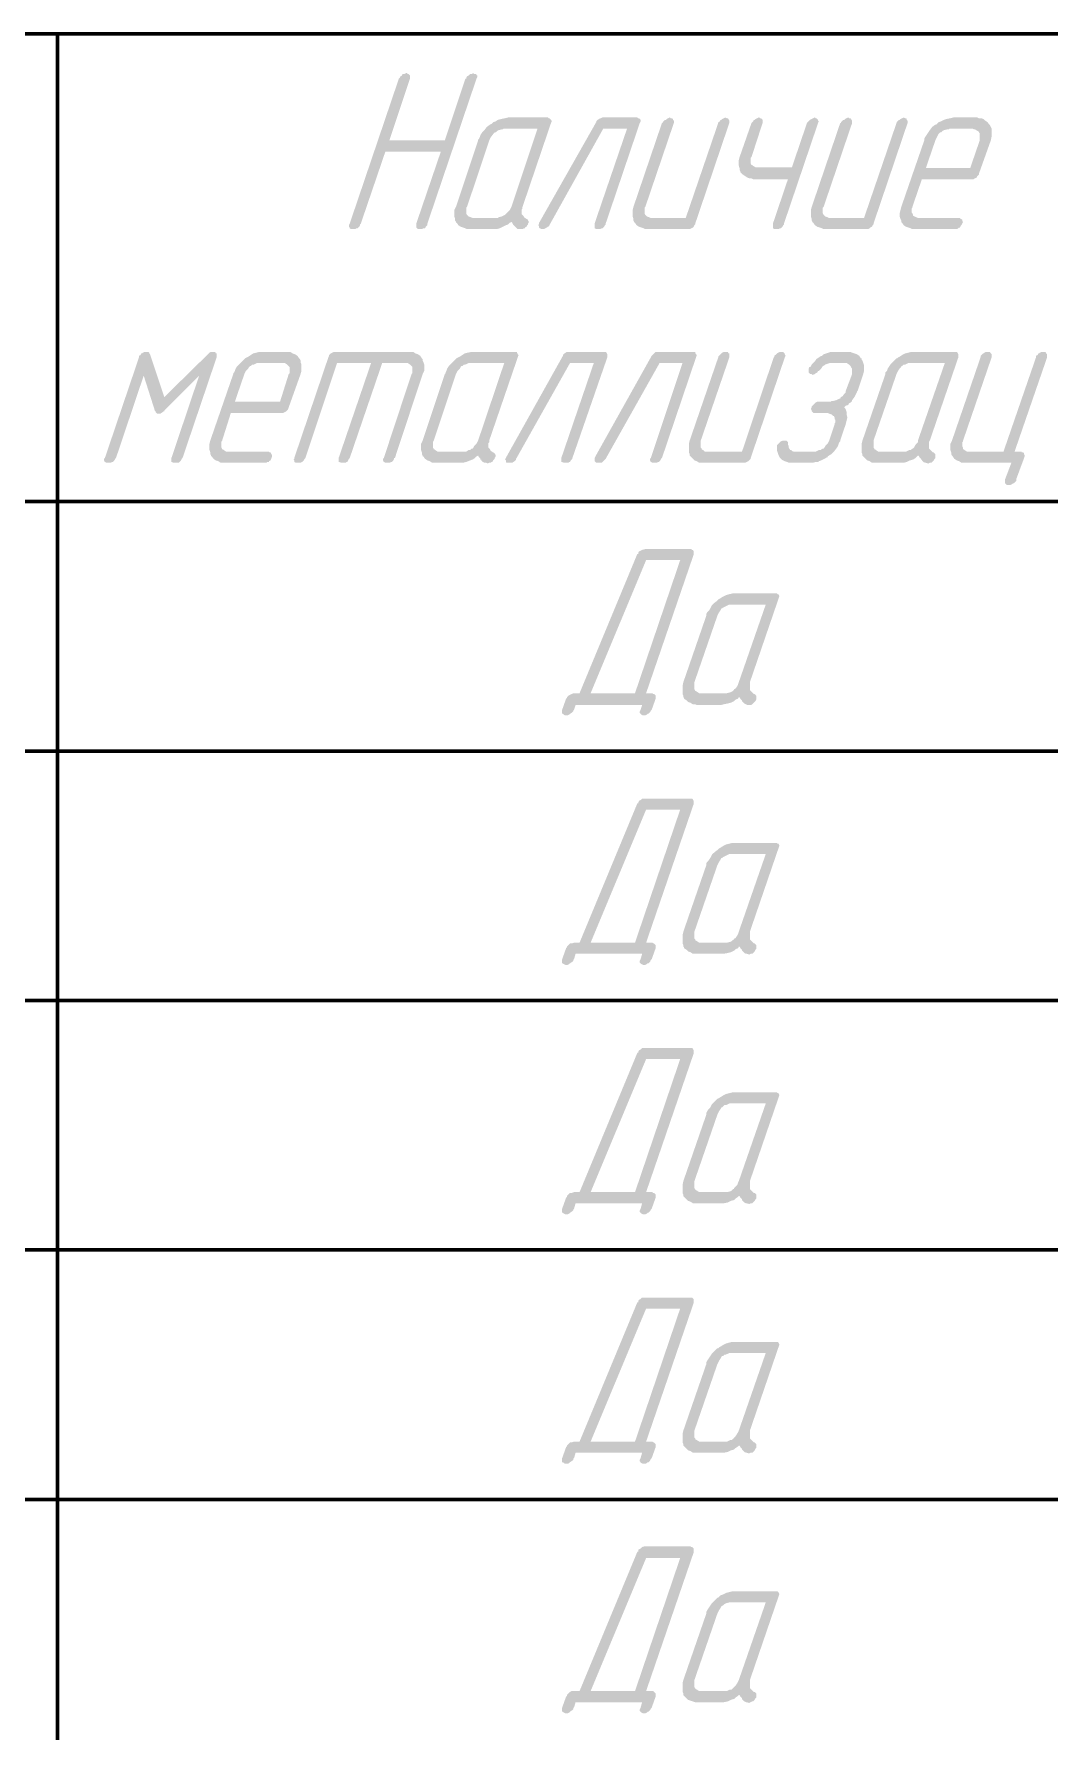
# Paper-space layout 'Layout1' of a CAD drawing. Extents: x -1 to 840, y -1 to 593.
# Drawn here: x 224.9 to 257.4, y 177.6 to 232 of the extents above; entities that cross this region are included whole.
import ezdxf

# ---------------------------------------------------------------- set-up
doc = ezdxf.new("R2010")
doc.units = 0
doc.header["$MEASUREMENT"] = 0
doc.layers.add('PDF _Геометрия', color=7, linetype='CONTINUOUS')
doc.layers.add('PDF _Сплошная заливка', color=7, linetype='CONTINUOUS')

psp = doc.layouts.get("Layout1")

# ---------------------------------------------------------------- hatches: boundary and pattern name
at = {"layer": 'PDF _Сплошная заливка', "transparency": 33554559}
for points in [[(238.963, 230.715), (239.014, 230.715), (239.039, 230.69), (239.039, 230.665), (239.065, 230.665), (239.065, 230.614), (239.039, 230.563), (237.464, 225.915), (237.464, 225.889), (237.464, 225.864), (237.413, 225.813), (237.388, 225.762), (237.362, 225.762), (237.337, 225.762), (237.286, 225.737), (237.235, 225.737), (237.21, 225.737), (237.21, 225.737), (237.159, 225.737), (237.134, 225.762), (237.108, 225.788), (237.108, 225.813), (237.108, 225.839), (237.108, 225.915), (237.896, 228.226), (236.118, 228.226), (235.33, 225.915), (235.305, 225.889), (235.305, 225.864), (235.279, 225.813), (235.228, 225.762), (235.228, 225.762), (235.178, 225.762), (235.152, 225.737), (235.076, 225.737), (235.076, 225.737), (235.051, 225.737), (235.025, 225.737), (234.974, 225.762), (234.974, 225.788), (234.949, 225.813), (234.949, 225.839), (234.949, 225.864), (234.974, 225.915), (236.549, 230.563), (236.549, 230.563), (236.575, 230.588), (236.6, 230.639), (236.651, 230.665), (236.651, 230.69), (236.676, 230.715), (236.727, 230.715), (236.778, 230.741), (236.804, 230.741), (236.829, 230.715), (236.854, 230.715), (236.88, 230.69), (236.905, 230.665), (236.905, 230.665), (236.905, 230.614), (236.905, 230.563), (236.245, 228.582), (238.023, 228.582), (238.683, 230.563), (238.709, 230.563), (238.709, 230.588), (238.734, 230.639), (238.785, 230.665), (238.81, 230.69), (238.836, 230.715), (238.887, 230.715), (238.938, 230.741), (238.938, 230.741)], [(244.222, 229.293), (244.247, 229.293), (244.273, 229.268), (244.298, 229.242), (244.298, 229.191), (244.273, 229.141), (243.18, 225.915), (243.18, 225.889), (243.155, 225.864), (243.129, 225.813), (243.078, 225.762), (243.078, 225.762), (243.053, 225.762), (243.002, 225.737), (242.951, 225.737), (242.951, 225.737), (242.926, 225.737), (242.901, 225.737), (242.824, 225.762), (242.824, 225.788), (242.824, 225.813), (242.824, 225.839), (242.824, 225.864), (242.824, 225.915), (243.866, 228.963), (243.104, 228.963), (241.376, 225.864), (241.376, 225.864), (241.376, 225.839), (241.326, 225.813), (241.249, 225.762), (241.199, 225.737), (241.173, 225.737), (241.148, 225.737), (241.122, 225.737), (241.072, 225.762), (241.046, 225.788), (241.046, 225.788), (241.046, 225.813), (241.021, 225.864), (241.046, 225.915), (241.046, 225.94), (242.875, 229.166), (242.875, 229.166), (242.875, 229.191), (242.926, 229.242), (243.002, 229.293), (243.028, 229.293), (243.078, 229.318), (244.196, 229.318)], [(247.067, 229.293), (247.092, 229.293), (247.118, 229.268), (247.118, 229.242), (247.143, 229.217), (247.143, 229.191), (247.143, 229.141), (246.051, 225.915), (246.051, 225.889), (246.025, 225.864), (246.025, 225.864), (246, 225.813), (245.975, 225.788), (245.924, 225.762), (245.873, 225.737), (245.797, 225.737), (244.501, 225.737), (244.45, 225.737), (244.399, 225.762), (244.323, 225.788), (244.247, 225.813), (244.171, 225.864), (244.12, 225.94), (244.095, 225.94), (244.095, 225.966), (244.069, 226.016), (244.069, 226.067), (244.044, 226.143), (244.044, 226.245), (244.044, 226.347), (244.069, 226.448), (244.984, 229.141), (245.009, 229.141), (245.009, 229.166), (245.035, 229.191), (245.085, 229.242), (245.111, 229.242), (245.136, 229.268), (245.187, 229.293), (245.238, 229.318), (245.238, 229.318), (245.263, 229.293), (245.314, 229.293), (245.339, 229.268), (245.339, 229.242), (245.365, 229.217), (245.365, 229.191), (245.365, 229.141), (244.45, 226.448), (244.45, 226.448), (244.425, 226.423), (244.425, 226.397), (244.425, 226.347), (244.425, 226.27), (244.425, 226.245), (244.45, 226.194), (244.45, 226.194), (244.476, 226.169), (244.501, 226.143), (244.577, 226.118), (244.628, 226.093), (244.679, 226.093), (245.746, 226.093), (246.788, 229.141), (246.788, 229.141), (246.788, 229.166), (246.838, 229.191), (246.864, 229.242), (246.889, 229.242), (246.915, 229.268), (246.965, 229.293), (247.016, 229.318), (247.016, 229.318)], [(249.912, 229.293), (249.938, 229.293), (249.963, 229.268), (249.989, 229.242), (249.989, 229.217), (250.014, 229.191), (249.989, 229.141), (248.896, 225.915), (248.896, 225.889), (248.871, 225.864), (248.845, 225.813), (248.795, 225.762), (248.795, 225.762), (248.769, 225.762), (248.718, 225.737), (248.668, 225.737), (248.668, 225.737), (248.642, 225.737), (248.591, 225.737), (248.541, 225.762), (248.541, 225.788), (248.541, 225.813), (248.541, 225.839), (248.541, 225.864), (248.541, 225.915), (249.023, 227.337), (247.905, 227.337), (247.855, 227.363), (247.804, 227.363), (247.728, 227.388), (247.651, 227.439), (247.575, 227.49), (247.524, 227.54), (247.499, 227.566), (247.499, 227.591), (247.473, 227.642), (247.473, 227.693), (247.448, 227.769), (247.448, 227.845), (247.448, 227.947), (247.473, 228.048), (247.855, 229.141), (247.855, 229.141), (247.88, 229.166), (247.905, 229.191), (247.931, 229.242), (247.956, 229.242), (247.982, 229.268), (248.032, 229.293), (248.083, 229.318), (248.109, 229.318), (248.134, 229.293), (248.159, 229.293), (248.185, 229.268), (248.21, 229.242), (248.21, 229.217), (248.21, 229.191), (248.21, 229.141), (247.855, 228.048), (247.855, 228.048), (247.829, 228.023), (247.829, 227.998), (247.829, 227.972), (247.829, 227.896), (247.829, 227.845), (247.855, 227.794), (247.855, 227.794), (247.88, 227.794), (247.905, 227.769), (247.982, 227.718), (248.032, 227.718), (248.083, 227.718), (249.15, 227.718), (249.633, 229.141), (249.633, 229.141), (249.658, 229.166), (249.684, 229.191), (249.735, 229.242), (249.735, 229.242), (249.785, 229.268), (249.836, 229.293), (249.887, 229.318), (249.887, 229.318)], [(252.783, 229.293), (252.809, 229.293), (252.834, 229.268), (252.834, 229.242), (252.859, 229.217), (252.859, 229.191), (252.859, 229.141), (251.767, 225.915), (251.767, 225.889), (251.741, 225.864), (251.741, 225.864), (251.716, 225.813), (251.665, 225.788), (251.64, 225.762), (251.589, 225.737), (251.513, 225.737), (250.217, 225.737), (250.166, 225.737), (250.116, 225.762), (250.039, 225.788), (249.963, 225.813), (249.887, 225.864), (249.836, 225.94), (249.811, 225.94), (249.811, 225.966), (249.785, 226.016), (249.785, 226.067), (249.76, 226.143), (249.76, 226.245), (249.76, 226.347), (249.785, 226.448), (250.7, 229.141), (250.725, 229.141), (250.725, 229.166), (250.751, 229.191), (250.802, 229.242), (250.827, 229.242), (250.852, 229.268), (250.903, 229.293), (250.954, 229.318), (250.954, 229.318), (250.979, 229.293), (251.03, 229.293), (251.056, 229.268), (251.056, 229.242), (251.081, 229.217), (251.081, 229.191), (251.081, 229.141), (250.166, 226.448), (250.166, 226.448), (250.141, 226.423), (250.141, 226.397), (250.141, 226.347), (250.141, 226.27), (250.141, 226.245), (250.166, 226.194), (250.166, 226.194), (250.192, 226.169), (250.217, 226.143), (250.293, 226.118), (250.344, 226.093), (250.395, 226.093), (251.462, 226.093), (252.504, 229.141), (252.504, 229.141), (252.504, 229.166), (252.529, 229.191), (252.58, 229.242), (252.605, 229.242), (252.631, 229.268), (252.681, 229.293), (252.732, 229.318), (252.732, 229.318)], [(230.63, 221.8), (230.656, 221.8), (230.681, 221.749), (230.706, 221.749), (230.706, 221.724), (230.706, 221.673), (230.706, 221.648), (230.706, 221.622), (229.614, 218.396), (229.614, 218.396), (229.589, 218.371), (229.563, 218.32), (229.512, 218.269), (229.512, 218.269), (229.487, 218.244), (229.436, 218.244), (229.385, 218.244), (229.385, 218.244), (229.36, 218.244), (229.335, 218.244), (229.258, 218.269), (229.258, 218.269), (229.258, 218.32), (229.258, 218.346), (229.258, 218.371), (229.258, 218.396), (230.147, 221.038), (229.03, 219.92), (229.03, 219.895), (229.004, 219.895), (228.979, 219.87), (228.903, 219.819), (228.877, 219.819), (228.852, 219.819), (228.826, 219.819), (228.801, 219.819), (228.75, 219.87), (228.75, 219.895), (228.725, 219.92), (228.369, 221.038), (227.48, 218.396), (227.48, 218.396), (227.455, 218.371), (227.429, 218.32), (227.378, 218.269), (227.353, 218.269), (227.328, 218.244), (227.302, 218.244), (227.226, 218.244), (227.226, 218.244), (227.201, 218.244), (227.175, 218.244), (227.124, 218.269), (227.124, 218.269), (227.099, 218.32), (227.099, 218.346), (227.099, 218.371), (227.124, 218.396), (228.217, 221.622), (228.217, 221.648), (228.217, 221.673), (228.268, 221.698), (228.293, 221.749), (228.318, 221.749), (228.344, 221.775), (228.395, 221.8), (228.445, 221.8), (228.471, 221.8), (228.496, 221.8), (228.522, 221.8), (228.522, 221.8), (228.547, 221.775), (228.547, 221.749), (228.572, 221.724), (229.03, 220.352), (230.427, 221.724), (230.427, 221.724), (230.427, 221.724), (230.478, 221.775), (230.529, 221.8), (230.579, 221.8), (230.605, 221.8)], [(236.956, 221.8), (237.007, 221.8), (237.083, 221.749), (237.159, 221.724), (237.235, 221.673), (237.286, 221.597), (237.286, 221.597), (237.312, 221.571), (237.312, 221.521), (237.337, 221.47), (237.362, 221.394), (237.362, 221.292), (237.362, 221.19), (237.312, 221.089), (236.422, 218.396), (236.397, 218.396), (236.397, 218.371), (236.372, 218.32), (236.321, 218.269), (236.295, 218.269), (236.27, 218.244), (236.219, 218.244), (236.168, 218.244), (236.168, 218.244), (236.143, 218.244), (236.118, 218.244), (236.067, 218.269), (236.067, 218.269), (236.041, 218.32), (236.041, 218.346), (236.041, 218.371), (236.067, 218.396), (236.956, 221.089), (236.956, 221.089), (236.981, 221.114), (236.981, 221.14), (236.981, 221.19), (236.981, 221.267), (236.981, 221.317), (236.956, 221.343), (236.956, 221.343), (236.931, 221.368), (236.905, 221.394), (236.829, 221.444), (236.778, 221.444), (236.727, 221.444), (236.016, 221.444), (234.974, 218.396), (234.974, 218.396), (234.949, 218.371), (234.924, 218.32), (234.898, 218.269), (234.873, 218.269), (234.847, 218.244), (234.797, 218.244), (234.746, 218.244), (234.746, 218.244), (234.72, 218.244), (234.695, 218.244), (234.644, 218.269), (234.619, 218.269), (234.619, 218.32), (234.619, 218.346), (234.619, 218.371), (234.619, 218.396), (235.66, 221.444), (234.568, 221.444), (233.552, 218.396), (233.552, 218.396), (233.526, 218.371), (233.501, 218.32), (233.45, 218.269), (233.45, 218.269), (233.399, 218.244), (233.374, 218.244), (233.323, 218.244), (233.298, 218.244), (233.272, 218.244), (233.247, 218.244), (233.196, 218.269), (233.196, 218.269), (233.196, 218.32), (233.171, 218.346), (233.196, 218.371), (233.196, 218.396), (234.288, 221.622), (234.288, 221.648), (234.314, 221.648), (234.314, 221.698), (234.339, 221.724), (234.365, 221.749), (234.415, 221.775), (234.466, 221.8), (234.517, 221.8), (236.905, 221.8)], [(243.155, 221.8), (243.18, 221.8), (243.206, 221.775), (243.231, 221.724), (243.231, 221.698), (243.231, 221.622), (242.113, 218.396), (242.113, 218.396), (242.113, 218.371), (242.062, 218.32), (242.037, 218.269), (242.012, 218.269), (241.986, 218.244), (241.935, 218.244), (241.884, 218.244), (241.884, 218.244), (241.859, 218.244), (241.834, 218.244), (241.783, 218.269), (241.757, 218.269), (241.757, 218.32), (241.757, 218.346), (241.757, 218.371), (241.757, 218.396), (242.799, 221.444), (242.037, 221.444), (240.309, 218.371), (240.309, 218.371), (240.309, 218.346), (240.259, 218.295), (240.182, 218.244), (240.132, 218.244), (240.106, 218.244), (240.081, 218.244), (240.055, 218.244), (240.005, 218.244), (239.979, 218.269), (239.979, 218.295), (239.979, 218.32), (239.954, 218.346), (239.979, 218.396), (240.005, 218.447), (241.808, 221.673), (241.808, 221.673), (241.808, 221.698), (241.859, 221.749), (241.935, 221.8), (241.986, 221.8), (242.037, 221.8), (243.129, 221.8)], [(246, 221.8), (246.051, 221.8), (246.051, 221.775), (246.076, 221.724), (246.102, 221.698), (246.076, 221.622), (244.984, 218.396), (244.984, 218.396), (244.958, 218.371), (244.933, 218.32), (244.882, 218.269), (244.857, 218.269), (244.831, 218.244), (244.806, 218.244), (244.73, 218.244), (244.73, 218.244), (244.704, 218.244), (244.679, 218.244), (244.628, 218.269), (244.628, 218.269), (244.603, 218.32), (244.603, 218.346), (244.603, 218.371), (244.628, 218.396), (245.644, 221.444), (244.908, 221.444), (243.18, 218.371), (243.18, 218.371), (243.155, 218.346), (243.104, 218.295), (243.053, 218.244), (243.002, 218.244), (242.951, 218.244), (242.951, 218.244), (242.901, 218.244), (242.875, 218.244), (242.85, 218.269), (242.824, 218.295), (242.824, 218.32), (242.824, 218.346), (242.824, 218.396), (242.85, 218.447), (244.654, 221.673), (244.654, 221.673), (244.679, 221.698), (244.73, 221.749), (244.781, 221.8), (244.831, 221.8), (244.882, 221.8), (245.975, 221.8)], [(248.845, 221.8), (248.871, 221.8), (248.922, 221.749), (248.922, 221.749), (248.922, 221.724), (248.947, 221.673), (248.922, 221.622), (247.829, 218.396), (247.829, 218.396), (247.829, 218.371), (247.804, 218.346), (247.778, 218.32), (247.753, 218.295), (247.702, 218.269), (247.651, 218.244), (247.601, 218.244), (246.305, 218.244), (246.229, 218.244), (246.178, 218.244), (246.102, 218.295), (246.025, 218.32), (245.975, 218.371), (245.898, 218.447), (245.898, 218.447), (245.873, 218.473), (245.873, 218.523), (245.848, 218.574), (245.848, 218.65), (245.848, 218.752), (245.848, 218.854), (245.873, 218.955), (246.788, 221.622), (246.788, 221.648), (246.813, 221.673), (246.838, 221.698), (246.889, 221.749), (246.889, 221.749), (246.915, 221.775), (246.965, 221.8), (247.016, 221.8), (247.042, 221.8), (247.067, 221.8), (247.092, 221.8), (247.118, 221.749), (247.143, 221.749), (247.143, 221.724), (247.143, 221.673), (247.143, 221.622), (246.229, 218.955), (246.229, 218.93), (246.229, 218.93), (246.229, 218.904), (246.229, 218.854), (246.229, 218.777), (246.229, 218.727), (246.254, 218.701), (246.254, 218.676), (246.254, 218.676), (246.305, 218.65), (246.356, 218.6), (246.407, 218.6), (246.457, 218.6), (247.55, 218.6), (248.566, 221.622), (248.591, 221.648), (248.591, 221.673), (248.617, 221.698), (248.668, 221.749), (248.668, 221.749), (248.718, 221.775), (248.769, 221.8), (248.82, 221.8), (248.82, 221.8)], [(251.03, 221.8), (251.081, 221.775), (251.157, 221.749), (251.233, 221.724), (251.31, 221.673), (251.36, 221.597), (251.386, 221.597), (251.386, 221.546), (251.411, 221.521), (251.437, 221.444), (251.462, 221.368), (251.462, 221.292), (251.462, 221.19), (251.437, 221.089), (251.259, 220.555), (251.259, 220.555), (251.233, 220.53), (251.233, 220.505), (251.208, 220.454), (251.157, 220.352), (251.081, 220.251), (251.081, 220.251), (251.081, 220.225), (251.056, 220.2), (251.03, 220.174), (250.979, 220.149), (250.954, 220.098), (250.878, 220.073), (250.827, 220.022), (250.827, 220.022), (250.852, 219.997), (250.878, 219.946), (250.903, 219.87), (250.903, 219.793), (250.929, 219.692), (250.903, 219.59), (250.878, 219.489), (250.7, 218.955), (250.7, 218.93), (250.675, 218.904), (250.649, 218.854), (250.624, 218.777), (250.573, 218.701), (250.497, 218.6), (250.42, 218.523), (250.293, 218.447), (250.293, 218.447), (250.293, 218.422), (250.268, 218.422), (250.243, 218.396), (250.192, 218.371), (250.141, 218.346), (250.09, 218.32), (250.014, 218.295), (250.014, 218.295), (249.989, 218.269), (249.938, 218.269), (249.912, 218.269), (249.811, 218.244), (249.709, 218.244), (249.125, 218.244), (249.099, 218.244), (249.049, 218.244), (248.998, 218.269), (248.922, 218.295), (248.871, 218.32), (248.82, 218.346), (248.795, 218.371), (248.795, 218.371), (248.769, 218.396), (248.744, 218.447), (248.718, 218.498), (248.693, 218.574), (248.668, 218.65), (248.668, 218.727), (248.668, 218.777), (248.668, 218.803), (248.693, 218.828), (248.718, 218.854), (248.769, 218.904), (248.769, 218.904), (248.795, 218.93), (248.871, 218.955), (248.922, 218.955), (248.922, 218.955), (248.972, 218.955), (248.998, 218.93), (249.023, 218.904), (249.023, 218.879), (249.023, 218.854), (249.023, 218.828), (249.023, 218.828), (249.049, 218.777), (249.049, 218.727), (249.099, 218.65), (249.125, 218.65), (249.15, 218.625), (249.201, 218.6), (249.303, 218.6), (249.836, 218.6), (249.887, 218.6), (249.912, 218.6), (250.014, 218.65), (250.065, 218.65), (250.141, 218.701), (250.141, 218.701), (250.166, 218.701), (250.192, 218.727), (250.217, 218.777), (250.293, 218.854), (250.319, 218.904), (250.344, 218.955), (250.522, 219.489), (250.522, 219.489), (250.522, 219.514), (250.547, 219.539), (250.547, 219.565), (250.547, 219.616), (250.522, 219.641), (250.522, 219.692), (250.497, 219.743), (250.497, 219.743), (250.471, 219.743), (250.42, 219.793), (250.344, 219.819), (250.293, 219.844), (250.243, 219.844), (249.887, 219.844), (249.836, 219.844), (249.811, 219.87), (249.785, 219.895), (249.785, 219.895), (249.785, 219.92), (249.76, 219.971), (249.785, 220.022), (249.785, 220.022), (249.785, 220.047), (249.836, 220.098), (249.862, 220.124), (249.887, 220.149), (249.912, 220.174), (249.963, 220.2), (250.014, 220.2), (250.395, 220.2), (250.42, 220.225), (250.471, 220.225), (250.573, 220.251), (250.624, 220.276), (250.675, 220.301), (250.7, 220.301), (250.7, 220.327), (250.725, 220.352), (250.776, 220.378), (250.827, 220.454), (250.878, 220.505), (250.878, 220.555), (251.081, 221.089), (251.081, 221.089), (251.081, 221.114), (251.081, 221.14), (251.081, 221.165), (251.081, 221.216), (251.081, 221.267), (251.056, 221.292), (251.03, 221.343), (251.03, 221.343), (251.03, 221.343), (250.979, 221.394), (250.903, 221.444), (250.852, 221.444), (250.802, 221.444), (250.395, 221.444), (250.37, 221.444), (250.293, 221.419), (250.217, 221.394), (250.217, 221.394), (250.192, 221.368), (250.141, 221.343), (250.09, 221.267), (250.014, 221.19), (250.014, 221.19), (249.989, 221.19), (249.963, 221.14), (249.912, 221.114), (249.887, 221.089), (249.811, 221.063), (249.811, 221.063), (249.785, 221.089), (249.735, 221.089), (249.709, 221.114), (249.684, 221.14), (249.684, 221.165), (249.684, 221.19), (249.684, 221.241), (249.709, 221.317), (249.735, 221.317), (249.76, 221.343), (249.785, 221.394), (249.836, 221.444), (249.887, 221.495), (249.938, 221.571), (250.014, 221.622), (250.09, 221.673), (250.116, 221.673), (250.141, 221.698), (250.166, 221.724), (250.243, 221.749), (250.319, 221.775), (250.395, 221.8), (250.471, 221.8), (250.573, 221.8), (250.979, 221.8)], [(257.254, 221.8), (257.28, 221.8), (257.305, 221.749), (257.305, 221.749), (257.331, 221.724), (257.331, 221.673), (257.331, 221.622), (256.289, 218.6), (256.518, 218.6), (256.518, 218.574), (256.568, 218.574), (256.594, 218.549), (256.594, 218.523), (256.619, 218.473), (256.594, 218.396), (256.34, 217.711), (256.34, 217.685), (256.34, 217.66), (256.289, 217.609), (256.264, 217.584), (256.238, 217.584), (256.213, 217.558), (256.162, 217.533), (256.111, 217.533), (256.111, 217.533), (256.06, 217.533), (256.035, 217.533), (256.009, 217.558), (255.984, 217.584), (255.984, 217.609), (255.984, 217.634), (255.984, 217.711), (256.187, 218.244), (254.688, 218.244), (254.638, 218.244), (254.587, 218.244), (254.511, 218.295), (254.434, 218.32), (254.358, 218.371), (254.307, 218.447), (254.307, 218.447), (254.282, 218.473), (254.257, 218.523), (254.257, 218.574), (254.231, 218.65), (254.231, 218.752), (254.231, 218.854), (254.282, 218.955), (255.197, 221.622), (255.197, 221.648), (255.197, 221.673), (255.222, 221.698), (255.273, 221.749), (255.298, 221.749), (255.324, 221.775), (255.374, 221.8), (255.425, 221.8), (255.425, 221.8), (255.476, 221.8), (255.501, 221.8), (255.527, 221.749), (255.527, 221.749), (255.552, 221.724), (255.552, 221.673), (255.552, 221.622), (254.638, 218.955), (254.638, 218.93), (254.638, 218.93), (254.612, 218.904), (254.612, 218.854), (254.612, 218.777), (254.638, 218.727), (254.638, 218.701), (254.638, 218.676), (254.663, 218.676), (254.688, 218.65), (254.765, 218.6), (254.815, 218.6), (254.866, 218.6), (255.933, 218.6), (256.975, 221.622), (256.975, 221.648), (256.975, 221.673), (257.026, 221.698), (257.051, 221.749), (257.076, 221.749), (257.102, 221.775), (257.153, 221.8), (257.204, 221.8), (257.229, 221.8)]]:
    psp.add_hatch(color=256, dxfattribs=at).paths.add_polyline_path(points)
h = psp.add_hatch(color=256, dxfattribs=at)
h.paths.add_polyline_path([(240.995, 228.963), (239.903, 228.963), (239.878, 228.937), (239.852, 228.937), (239.75, 228.912), (239.7, 228.887), (239.649, 228.836), (239.623, 228.836), (239.623, 228.836), (239.598, 228.81), (239.573, 228.785), (239.496, 228.683), (239.471, 228.633), (239.446, 228.582), (238.734, 226.448), (238.734, 226.448), (238.709, 226.423), (238.709, 226.397), (238.709, 226.347), (238.709, 226.27), (238.709, 226.245), (238.734, 226.194), (238.734, 226.194), (238.76, 226.169), (238.785, 226.143), (238.861, 226.118), (238.912, 226.093), (238.963, 226.093), (239.7, 226.093), (239.725, 226.093), (239.75, 226.118), (239.852, 226.143), (239.903, 226.169), (239.954, 226.194), (239.954, 226.194), (239.979, 226.22), (240.005, 226.245), (240.03, 226.27), (240.106, 226.347), (240.132, 226.397), (240.157, 226.448)], flags=0)
h.paths.add_polyline_path([(241.351, 229.293), (241.376, 229.293), (241.402, 229.268), (241.427, 229.242), (241.453, 229.191), (241.427, 229.141), (240.513, 226.448), (240.513, 226.448), (240.513, 226.423), (240.513, 226.397), (240.487, 226.372), (240.487, 226.296), (240.487, 226.22), (240.513, 226.194), (240.538, 226.169), (240.563, 226.118), (240.64, 226.067), (240.64, 226.067), (240.64, 226.067), (240.69, 226.042), (240.69, 226.016), (240.716, 225.991), (240.716, 225.94), (240.69, 225.915), (240.69, 225.889), (240.665, 225.864), (240.64, 225.813), (240.589, 225.788), (240.589, 225.762), (240.563, 225.762), (240.513, 225.737), (240.462, 225.737), (240.411, 225.737), (240.386, 225.737), (240.36, 225.737), (240.309, 225.788), (240.259, 225.839), (240.259, 225.839), (240.233, 225.864), (240.233, 225.864), (240.208, 225.889), (240.182, 225.94), (240.157, 225.966), (240.157, 225.966), (240.106, 225.94), (240.055, 225.889), (239.979, 225.864), (239.878, 225.813), (239.776, 225.762), (239.674, 225.737), (239.547, 225.737), (238.785, 225.737), (238.734, 225.737), (238.683, 225.762), (238.607, 225.788), (238.531, 225.813), (238.455, 225.864), (238.404, 225.94), (238.379, 225.94), (238.379, 225.966), (238.353, 226.016), (238.353, 226.067), (238.328, 226.143), (238.328, 226.245), (238.328, 226.347), (238.379, 226.448), (239.09, 228.582), (239.09, 228.607), (239.115, 228.633), (239.141, 228.683), (239.166, 228.76), (239.217, 228.836), (239.293, 228.912), (239.369, 229.014), (239.471, 229.09), (239.471, 229.09), (239.522, 229.115), (239.573, 229.166), (239.649, 229.191), (239.725, 229.242), (239.827, 229.268), (239.954, 229.293), (240.055, 229.318), (241.326, 229.318)], flags=0)
h = psp.add_hatch(color=256, dxfattribs=at)
h.paths.add_polyline_path([(254.943, 228.963), (254.206, 228.963), (254.18, 228.937), (254.13, 228.937), (254.028, 228.912), (253.977, 228.887), (253.926, 228.836), (253.926, 228.836), (253.901, 228.836), (253.875, 228.81), (253.85, 228.785), (253.799, 228.683), (253.774, 228.633), (253.749, 228.582), (253.444, 227.693), (254.866, 227.693), (255.171, 228.582), (255.171, 228.607), (255.171, 228.607), (255.171, 228.633), (255.171, 228.683), (255.171, 228.76), (255.171, 228.81), (255.146, 228.836), (255.146, 228.861), (255.146, 228.861), (255.095, 228.887), (255.019, 228.937), (254.993, 228.937)], flags=0)
h.paths.add_polyline_path([(255.146, 229.293), (255.222, 229.293), (255.298, 229.268), (255.349, 229.217), (255.425, 229.166), (255.476, 229.09), (255.501, 229.09), (255.501, 229.064), (255.527, 229.014), (255.552, 228.963), (255.552, 228.887), (255.552, 228.81), (255.552, 228.709), (255.527, 228.582), (255.146, 227.515), (255.146, 227.515), (255.146, 227.49), (255.12, 227.464), (255.095, 227.439), (255.07, 227.388), (255.019, 227.363), (254.968, 227.337), (254.917, 227.337), (253.317, 227.337), (253.012, 226.448), (253.012, 226.448), (253.012, 226.423), (252.986, 226.397), (252.986, 226.347), (252.986, 226.27), (253.012, 226.245), (253.037, 226.194), (253.037, 226.194), (253.037, 226.169), (253.088, 226.143), (253.139, 226.118), (253.19, 226.093), (253.24, 226.093), (254.511, 226.093), (254.536, 226.093), (254.561, 226.067), (254.612, 226.042), (254.612, 226.016), (254.612, 225.991), (254.638, 225.966), (254.612, 225.915), (254.612, 225.915), (254.587, 225.864), (254.561, 225.839), (254.536, 225.788), (254.511, 225.788), (254.485, 225.762), (254.434, 225.737), (254.384, 225.737), (253.063, 225.737), (253.012, 225.737), (252.961, 225.762), (252.885, 225.788), (252.809, 225.813), (252.732, 225.864), (252.681, 225.94), (252.681, 225.94), (252.656, 225.966), (252.656, 226.016), (252.631, 226.067), (252.605, 226.143), (252.605, 226.245), (252.631, 226.347), (252.656, 226.448), (253.393, 228.582), (253.393, 228.607), (253.393, 228.633), (253.418, 228.683), (253.469, 228.76), (253.52, 228.836), (253.571, 228.912), (253.647, 229.014), (253.749, 229.09), (253.774, 229.09), (253.799, 229.115), (253.85, 229.166), (253.926, 229.191), (254.028, 229.242), (254.104, 229.268), (254.231, 229.293), (254.333, 229.318), (255.095, 229.318)], flags=0)
h = psp.add_hatch(color=256, dxfattribs=at)
h.paths.add_polyline_path([(232.79, 221.444), (232.053, 221.444), (232.027, 221.444), (232.002, 221.444), (231.9, 221.394), (231.85, 221.394), (231.799, 221.343), (231.773, 221.343), (231.773, 221.343), (231.748, 221.317), (231.723, 221.267), (231.646, 221.19), (231.621, 221.14), (231.596, 221.089), (231.291, 220.2), (232.739, 220.2), (233.018, 221.089), (233.018, 221.089), (233.044, 221.114), (233.044, 221.14), (233.044, 221.19), (233.044, 221.267), (233.044, 221.317), (233.018, 221.343), (233.018, 221.343), (232.993, 221.368), (232.967, 221.394), (232.891, 221.444), (232.84, 221.444)], flags=0)
h.paths.add_polyline_path([(233.018, 221.8), (233.069, 221.8), (233.145, 221.749), (233.221, 221.724), (233.298, 221.673), (233.349, 221.597), (233.349, 221.597), (233.374, 221.571), (233.399, 221.521), (233.399, 221.47), (233.425, 221.394), (233.425, 221.292), (233.425, 221.19), (233.399, 221.089), (233.018, 220.022), (233.018, 219.997), (232.993, 219.971), (232.993, 219.946), (232.967, 219.92), (232.942, 219.895), (232.891, 219.87), (232.84, 219.844), (232.79, 219.844), (231.164, 219.844), (230.884, 218.955), (230.884, 218.93), (230.859, 218.93), (230.859, 218.904), (230.859, 218.854), (230.859, 218.777), (230.859, 218.727), (230.884, 218.701), (230.884, 218.676), (230.91, 218.676), (230.935, 218.65), (231.011, 218.6), (231.062, 218.6), (231.113, 218.6), (232.383, 218.6), (232.409, 218.574), (232.434, 218.574), (232.459, 218.523), (232.459, 218.523), (232.485, 218.498), (232.485, 218.447), (232.485, 218.422), (232.459, 218.396), (232.459, 218.371), (232.434, 218.32), (232.383, 218.295), (232.383, 218.269), (232.332, 218.269), (232.307, 218.244), (232.231, 218.244), (230.935, 218.244), (230.884, 218.244), (230.833, 218.244), (230.757, 218.295), (230.681, 218.32), (230.605, 218.371), (230.554, 218.447), (230.529, 218.447), (230.529, 218.473), (230.503, 218.523), (230.503, 218.574), (230.478, 218.65), (230.478, 218.752), (230.478, 218.854), (230.503, 218.955), (231.24, 221.089), (231.24, 221.114), (231.265, 221.14), (231.291, 221.19), (231.316, 221.267), (231.367, 221.343), (231.443, 221.419), (231.519, 221.495), (231.621, 221.597), (231.621, 221.597), (231.672, 221.622), (231.723, 221.648), (231.799, 221.698), (231.875, 221.749), (231.977, 221.775), (232.078, 221.8), (232.205, 221.8), (232.967, 221.8)], flags=0)
h = psp.add_hatch(color=256, dxfattribs=at)
h.paths.add_polyline_path([(239.928, 221.444), (238.836, 221.444), (238.81, 221.444), (238.785, 221.444), (238.683, 221.394), (238.633, 221.394), (238.582, 221.343), (238.556, 221.343), (238.556, 221.343), (238.531, 221.317), (238.506, 221.267), (238.429, 221.19), (238.404, 221.14), (238.379, 221.089), (237.667, 218.955), (237.667, 218.93), (237.642, 218.93), (237.642, 218.904), (237.642, 218.854), (237.642, 218.777), (237.642, 218.727), (237.667, 218.701), (237.667, 218.676), (237.693, 218.676), (237.718, 218.65), (237.794, 218.6), (237.845, 218.6), (237.896, 218.6), (238.633, 218.6), (238.658, 218.6), (238.709, 218.6), (238.785, 218.65), (238.836, 218.65), (238.887, 218.701), (238.887, 218.701), (238.912, 218.701), (238.938, 218.727), (238.963, 218.777), (239.039, 218.854), (239.065, 218.904), (239.09, 218.955)], flags=0)
h.paths.add_polyline_path([(240.284, 221.8), (240.335, 221.8), (240.335, 221.775), (240.36, 221.724), (240.386, 221.698), (240.36, 221.622), (239.446, 218.955), (239.446, 218.93), (239.446, 218.93), (239.446, 218.904), (239.42, 218.879), (239.42, 218.803), (239.42, 218.727), (239.446, 218.701), (239.471, 218.676), (239.496, 218.625), (239.573, 218.574), (239.573, 218.574), (239.573, 218.574), (239.623, 218.549), (239.623, 218.523), (239.649, 218.498), (239.649, 218.447), (239.623, 218.396), (239.623, 218.396), (239.623, 218.371), (239.573, 218.32), (239.547, 218.269), (239.522, 218.269), (239.496, 218.244), (239.446, 218.244), (239.395, 218.219), (239.344, 218.244), (239.319, 218.244), (239.293, 218.244), (239.242, 218.269), (239.192, 218.32), (239.192, 218.346), (239.166, 218.346), (239.166, 218.371), (239.141, 218.396), (239.115, 218.422), (239.09, 218.473), (239.09, 218.473), (239.039, 218.447), (238.988, 218.396), (238.912, 218.346), (238.836, 218.32), (238.709, 218.269), (238.607, 218.244), (238.48, 218.244), (237.718, 218.244), (237.667, 218.244), (237.616, 218.244), (237.54, 218.295), (237.464, 218.32), (237.388, 218.371), (237.337, 218.447), (237.312, 218.447), (237.312, 218.473), (237.286, 218.523), (237.286, 218.574), (237.261, 218.65), (237.261, 218.752), (237.261, 218.854), (237.312, 218.955), (238.023, 221.089), (238.048, 221.114), (238.048, 221.14), (238.074, 221.19), (238.099, 221.267), (238.15, 221.343), (238.226, 221.419), (238.302, 221.495), (238.404, 221.597), (238.404, 221.597), (238.455, 221.622), (238.506, 221.648), (238.582, 221.698), (238.658, 221.749), (238.76, 221.775), (238.887, 221.8), (238.988, 221.8), (240.259, 221.8)], flags=0)
h = psp.add_hatch(color=256, dxfattribs=at)
h.paths.add_polyline_path([(254.053, 221.444), (252.961, 221.444), (252.936, 221.444), (252.885, 221.444), (252.783, 221.394), (252.732, 221.394), (252.681, 221.343), (252.681, 221.343), (252.656, 221.343), (252.656, 221.317), (252.605, 221.267), (252.554, 221.19), (252.529, 221.14), (252.504, 221.089), (251.767, 218.955), (251.767, 218.93), (251.767, 218.93), (251.767, 218.904), (251.767, 218.854), (251.767, 218.777), (251.767, 218.727), (251.792, 218.701), (251.792, 218.676), (251.818, 218.676), (251.843, 218.65), (251.919, 218.6), (251.945, 218.6), (251.996, 218.6), (252.732, 218.6), (252.783, 218.6), (252.809, 218.6), (252.91, 218.65), (252.961, 218.65), (253.012, 218.701), (253.012, 218.701), (253.037, 218.701), (253.063, 218.727), (253.088, 218.777), (253.139, 218.854), (253.19, 218.904), (253.19, 218.955)], flags=0)
h.paths.add_polyline_path([(254.409, 221.8), (254.434, 221.8), (254.46, 221.775), (254.485, 221.724), (254.485, 221.698), (254.485, 221.622), (253.571, 218.955), (253.571, 218.93), (253.545, 218.93), (253.545, 218.904), (253.545, 218.879), (253.545, 218.803), (253.545, 218.727), (253.545, 218.701), (253.571, 218.676), (253.621, 218.625), (253.672, 218.574), (253.698, 218.574), (253.698, 218.574), (253.723, 218.549), (253.749, 218.523), (253.749, 218.498), (253.749, 218.447), (253.749, 218.396), (253.749, 218.396), (253.723, 218.371), (253.698, 218.32), (253.647, 218.269), (253.647, 218.269), (253.621, 218.244), (253.571, 218.244), (253.52, 218.219), (253.444, 218.244), (253.444, 218.244), (253.418, 218.244), (253.367, 218.269), (253.317, 218.32), (253.317, 218.346), (253.291, 218.346), (253.291, 218.371), (253.266, 218.396), (253.24, 218.422), (253.215, 218.473), (253.19, 218.473), (253.164, 218.447), (253.113, 218.396), (253.037, 218.346), (252.936, 218.32), (252.834, 218.269), (252.732, 218.244), (252.605, 218.244), (251.843, 218.244), (251.792, 218.244), (251.716, 218.244), (251.64, 218.295), (251.564, 218.32), (251.513, 218.371), (251.437, 218.447), (251.437, 218.447), (251.411, 218.473), (251.411, 218.523), (251.386, 218.574), (251.386, 218.65), (251.386, 218.752), (251.386, 218.854), (251.411, 218.955), (252.148, 221.089), (252.148, 221.114), (252.148, 221.14), (252.199, 221.19), (252.224, 221.267), (252.275, 221.343), (252.326, 221.419), (252.402, 221.495), (252.504, 221.597), (252.529, 221.597), (252.554, 221.622), (252.605, 221.648), (252.681, 221.698), (252.783, 221.749), (252.885, 221.775), (252.986, 221.8), (253.113, 221.8), (254.384, 221.8)], flags=0)
h = psp.add_hatch(color=256, dxfattribs=at)
h.paths.add_polyline_path([(245.568, 215.12), (244.476, 215.12), (242.697, 210.853), (244.12, 210.853)], flags=0)
h.paths.add_polyline_path([(245.924, 215.475), (245.949, 215.45), (245.975, 215.45), (246, 215.399), (246, 215.374), (246, 215.298), (244.476, 210.853), (244.679, 210.853), (244.704, 210.827), (244.73, 210.827), (244.755, 210.802), (244.781, 210.776), (244.781, 210.726), (244.781, 210.675), (244.654, 210.319), (244.654, 210.319), (244.628, 210.294), (244.603, 210.243), (244.552, 210.192), (244.527, 210.192), (244.501, 210.167), (244.45, 210.141), (244.399, 210.141), (244.399, 210.141), (244.374, 210.141), (244.323, 210.167), (244.298, 210.192), (244.298, 210.192), (244.273, 210.218), (244.273, 210.268), (244.298, 210.319), (244.349, 210.472), (242.215, 210.472), (242.164, 210.319), (242.139, 210.294), (242.139, 210.268), (242.113, 210.243), (242.037, 210.192), (242.037, 210.192), (242.012, 210.167), (241.961, 210.141), (241.91, 210.141), (241.91, 210.141), (241.884, 210.141), (241.834, 210.167), (241.808, 210.192), (241.783, 210.192), (241.783, 210.218), (241.783, 210.268), (241.783, 210.319), (241.91, 210.675), (241.91, 210.675), (241.935, 210.7), (241.935, 210.726), (241.961, 210.751), (241.986, 210.776), (242.037, 210.802), (242.088, 210.827), (242.164, 210.853), (242.342, 210.853), (244.196, 215.323), (244.196, 215.323), (244.222, 215.323), (244.222, 215.348), (244.247, 215.399), (244.298, 215.425), (244.349, 215.45), (244.45, 215.475), (245.898, 215.475)], flags=0)
h = psp.add_hatch(color=256, dxfattribs=at)
h.paths.add_polyline_path([(248.312, 213.697), (247.22, 213.697), (247.194, 213.697), (247.143, 213.697), (247.042, 213.647), (246.991, 213.621), (246.94, 213.596), (246.94, 213.596), (246.915, 213.57), (246.889, 213.57), (246.864, 213.52), (246.813, 213.443), (246.788, 213.393), (246.762, 213.342), (246.025, 211.208), (246.025, 211.183), (246.025, 211.183), (246.025, 211.132), (246.025, 211.107), (246.025, 211.03), (246.025, 210.98), (246.051, 210.929), (246.051, 210.929), (246.051, 210.929), (246.102, 210.903), (246.178, 210.853), (246.203, 210.853), (246.254, 210.853), (246.991, 210.853), (247.016, 210.853), (247.067, 210.853), (247.169, 210.878), (247.22, 210.903), (247.27, 210.929), (247.27, 210.954), (247.296, 210.954), (247.296, 210.98), (247.346, 211.005), (247.397, 211.081), (247.423, 211.132), (247.448, 211.208)], flags=0)
h.paths.add_polyline_path([(248.668, 214.053), (248.693, 214.028), (248.718, 214.028), (248.744, 213.977), (248.744, 213.951), (248.718, 213.875), (247.804, 211.208), (247.804, 211.183), (247.804, 211.183), (247.804, 211.157), (247.804, 211.132), (247.804, 211.056), (247.804, 210.98), (247.804, 210.954), (247.829, 210.929), (247.88, 210.878), (247.931, 210.827), (247.931, 210.827), (247.956, 210.827), (247.982, 210.802), (248.007, 210.776), (248.007, 210.751), (248.007, 210.7), (248.007, 210.649), (248.007, 210.649), (247.982, 210.599), (247.956, 210.573), (247.905, 210.522), (247.905, 210.522), (247.88, 210.497), (247.829, 210.472), (247.778, 210.472), (247.702, 210.472), (247.702, 210.497), (247.677, 210.497), (247.626, 210.522), (247.575, 210.573), (247.55, 210.599), (247.55, 210.599), (247.55, 210.624), (247.524, 210.649), (247.499, 210.675), (247.473, 210.726), (247.448, 210.726), (247.423, 210.675), (247.346, 210.649), (247.296, 210.599), (247.194, 210.548), (247.092, 210.522), (246.965, 210.497), (246.864, 210.472), (246.102, 210.472), (246.051, 210.497), (245.975, 210.497), (245.898, 210.548), (245.822, 210.573), (245.771, 210.624), (245.695, 210.675), (245.695, 210.7), (245.67, 210.726), (245.67, 210.776), (245.644, 210.827), (245.644, 210.903), (245.644, 211.005), (245.644, 211.081), (245.67, 211.208), (246.407, 213.342), (246.407, 213.367), (246.407, 213.393), (246.432, 213.443), (246.483, 213.494), (246.534, 213.57), (246.584, 213.672), (246.661, 213.748), (246.762, 213.824), (246.788, 213.85), (246.813, 213.875), (246.864, 213.901), (246.94, 213.951), (247.042, 214.002), (247.143, 214.028), (247.245, 214.053), (247.346, 214.053), (248.642, 214.053)], flags=0)
h = psp.add_hatch(color=256, dxfattribs=at)
h.paths.add_polyline_path([(245.568, 207.119), (244.476, 207.119), (242.697, 202.852), (244.12, 202.852)], flags=0)
h.paths.add_polyline_path([(245.924, 207.474), (245.949, 207.474), (245.975, 207.449), (246, 207.398), (246, 207.373), (246, 207.297), (244.476, 202.852), (244.679, 202.852), (244.704, 202.826), (244.73, 202.826), (244.755, 202.801), (244.781, 202.775), (244.781, 202.725), (244.781, 202.674), (244.654, 202.318), (244.654, 202.318), (244.628, 202.293), (244.603, 202.242), (244.552, 202.191), (244.527, 202.191), (244.501, 202.166), (244.45, 202.14), (244.399, 202.14), (244.399, 202.14), (244.374, 202.14), (244.323, 202.166), (244.298, 202.191), (244.298, 202.191), (244.273, 202.217), (244.273, 202.267), (244.298, 202.318), (244.349, 202.496), (242.215, 202.496), (242.164, 202.318), (242.139, 202.293), (242.139, 202.267), (242.113, 202.242), (242.037, 202.191), (242.037, 202.191), (242.012, 202.166), (241.961, 202.14), (241.91, 202.14), (241.91, 202.14), (241.884, 202.14), (241.834, 202.166), (241.808, 202.191), (241.783, 202.191), (241.783, 202.217), (241.783, 202.267), (241.783, 202.318), (241.91, 202.674), (241.91, 202.674), (241.935, 202.699), (241.935, 202.725), (241.961, 202.75), (241.986, 202.775), (242.037, 202.826), (242.088, 202.826), (242.164, 202.852), (242.342, 202.852), (244.196, 207.322), (244.196, 207.322), (244.222, 207.322), (244.222, 207.347), (244.247, 207.398), (244.298, 207.424), (244.349, 207.474), (244.45, 207.474), (245.898, 207.474)], flags=0)
h = psp.add_hatch(color=256, dxfattribs=at)
h.paths.add_polyline_path([(248.312, 205.696), (247.22, 205.696), (247.194, 205.696), (247.143, 205.696), (247.042, 205.646), (246.991, 205.62), (246.94, 205.595), (246.94, 205.595), (246.915, 205.569), (246.889, 205.569), (246.864, 205.519), (246.813, 205.442), (246.788, 205.392), (246.762, 205.341), (246.025, 203.207), (246.025, 203.182), (246.025, 203.182), (246.025, 203.131), (246.025, 203.106), (246.025, 203.029), (246.025, 202.979), (246.051, 202.953), (246.051, 202.928), (246.051, 202.928), (246.102, 202.902), (246.178, 202.852), (246.203, 202.852), (246.254, 202.852), (246.991, 202.852), (247.016, 202.852), (247.067, 202.852), (247.169, 202.877), (247.22, 202.902), (247.27, 202.953), (247.27, 202.953), (247.296, 202.953), (247.296, 202.979), (247.346, 203.004), (247.397, 203.08), (247.423, 203.131), (247.448, 203.207)], flags=0)
h.paths.add_polyline_path([(248.668, 206.052), (248.693, 206.027), (248.718, 206.027), (248.744, 205.976), (248.744, 205.95), (248.718, 205.874), (247.804, 203.207), (247.804, 203.182), (247.804, 203.182), (247.804, 203.156), (247.804, 203.131), (247.804, 203.055), (247.804, 202.979), (247.804, 202.953), (247.829, 202.928), (247.88, 202.877), (247.931, 202.826), (247.931, 202.826), (247.956, 202.826), (247.982, 202.801), (248.007, 202.775), (248.007, 202.75), (248.007, 202.699), (248.007, 202.648), (248.007, 202.648), (247.982, 202.623), (247.956, 202.572), (247.905, 202.521), (247.905, 202.521), (247.88, 202.496), (247.829, 202.496), (247.778, 202.471), (247.702, 202.496), (247.702, 202.496), (247.677, 202.496), (247.626, 202.521), (247.575, 202.572), (247.55, 202.598), (247.55, 202.598), (247.55, 202.623), (247.524, 202.648), (247.499, 202.674), (247.473, 202.725), (247.448, 202.725), (247.423, 202.674), (247.346, 202.648), (247.296, 202.598), (247.194, 202.547), (247.092, 202.521), (246.965, 202.496), (246.864, 202.496), (246.102, 202.496), (246.051, 202.496), (245.975, 202.496), (245.898, 202.547), (245.822, 202.572), (245.771, 202.623), (245.695, 202.674), (245.695, 202.699), (245.67, 202.725), (245.67, 202.775), (245.644, 202.826), (245.644, 202.902), (245.644, 203.004), (245.644, 203.08), (245.67, 203.207), (246.407, 205.341), (246.407, 205.366), (246.407, 205.392), (246.432, 205.442), (246.483, 205.493), (246.534, 205.569), (246.584, 205.671), (246.661, 205.747), (246.762, 205.823), (246.788, 205.849), (246.813, 205.874), (246.864, 205.9), (246.94, 205.95), (247.042, 206.001), (247.143, 206.027), (247.245, 206.052), (247.346, 206.052), (248.642, 206.052)], flags=0)
h = psp.add_hatch(color=256, dxfattribs=at)
h.paths.add_polyline_path([(245.568, 199.118), (244.476, 199.118), (242.697, 194.851), (244.12, 194.851)], flags=0)
h.paths.add_polyline_path([(245.924, 199.473), (245.949, 199.473), (245.975, 199.448), (246, 199.397), (246, 199.372), (246, 199.296), (244.476, 194.851), (244.679, 194.851), (244.704, 194.825), (244.73, 194.825), (244.755, 194.8), (244.781, 194.774), (244.781, 194.724), (244.781, 194.673), (244.654, 194.317), (244.654, 194.317), (244.628, 194.292), (244.603, 194.241), (244.552, 194.19), (244.527, 194.19), (244.501, 194.165), (244.45, 194.139), (244.399, 194.139), (244.399, 194.139), (244.374, 194.139), (244.323, 194.165), (244.298, 194.19), (244.298, 194.19), (244.273, 194.216), (244.273, 194.266), (244.298, 194.317), (244.349, 194.495), (242.215, 194.495), (242.164, 194.317), (242.139, 194.292), (242.139, 194.266), (242.113, 194.241), (242.037, 194.19), (242.037, 194.19), (242.012, 194.165), (241.961, 194.139), (241.91, 194.139), (241.91, 194.139), (241.884, 194.139), (241.834, 194.165), (241.808, 194.19), (241.783, 194.19), (241.783, 194.216), (241.783, 194.266), (241.783, 194.317), (241.91, 194.673), (241.91, 194.673), (241.935, 194.698), (241.935, 194.724), (241.961, 194.749), (241.986, 194.774), (242.037, 194.825), (242.088, 194.825), (242.164, 194.851), (242.342, 194.851), (244.196, 199.321), (244.196, 199.321), (244.222, 199.321), (244.222, 199.346), (244.247, 199.397), (244.298, 199.423), (244.349, 199.473), (244.45, 199.473), (245.898, 199.473)], flags=0)
h = psp.add_hatch(color=256, dxfattribs=at)
h.paths.add_polyline_path([(248.312, 197.695), (247.22, 197.695), (247.194, 197.695), (247.143, 197.695), (247.042, 197.645), (246.991, 197.645), (246.94, 197.594), (246.94, 197.594), (246.915, 197.568), (246.889, 197.568), (246.864, 197.518), (246.813, 197.441), (246.788, 197.391), (246.762, 197.34), (246.025, 195.206), (246.025, 195.181), (246.025, 195.181), (246.025, 195.155), (246.025, 195.105), (246.025, 195.028), (246.025, 194.978), (246.051, 194.952), (246.051, 194.927), (246.051, 194.927), (246.102, 194.901), (246.178, 194.851), (246.203, 194.851), (246.254, 194.851), (246.991, 194.851), (247.016, 194.851), (247.067, 194.851), (247.169, 194.876), (247.22, 194.901), (247.27, 194.952), (247.27, 194.952), (247.296, 194.952), (247.296, 194.978), (247.346, 195.028), (247.397, 195.079), (247.423, 195.155), (247.448, 195.206)], flags=0)
h.paths.add_polyline_path([(248.668, 198.051), (248.693, 198.026), (248.718, 198.026), (248.744, 197.975), (248.744, 197.949), (248.718, 197.873), (247.804, 195.206), (247.804, 195.181), (247.804, 195.181), (247.804, 195.155), (247.804, 195.13), (247.804, 195.054), (247.804, 194.978), (247.804, 194.952), (247.829, 194.927), (247.88, 194.876), (247.931, 194.825), (247.931, 194.825), (247.956, 194.825), (247.982, 194.8), (248.007, 194.774), (248.007, 194.749), (248.007, 194.698), (248.007, 194.647), (248.007, 194.647), (247.982, 194.622), (247.956, 194.571), (247.905, 194.52), (247.905, 194.52), (247.88, 194.495), (247.829, 194.495), (247.778, 194.47), (247.702, 194.495), (247.702, 194.495), (247.677, 194.495), (247.626, 194.52), (247.575, 194.571), (247.55, 194.597), (247.55, 194.597), (247.55, 194.622), (247.524, 194.647), (247.499, 194.673), (247.473, 194.724), (247.448, 194.724), (247.423, 194.698), (247.346, 194.647), (247.296, 194.597), (247.194, 194.571), (247.092, 194.52), (246.965, 194.495), (246.864, 194.495), (246.102, 194.495), (246.051, 194.495), (245.975, 194.495), (245.898, 194.546), (245.822, 194.571), (245.771, 194.622), (245.695, 194.698), (245.695, 194.698), (245.67, 194.724), (245.67, 194.774), (245.644, 194.825), (245.644, 194.901), (245.644, 195.003), (245.644, 195.079), (245.67, 195.206), (246.407, 197.34), (246.407, 197.365), (246.407, 197.391), (246.432, 197.441), (246.483, 197.518), (246.534, 197.568), (246.584, 197.67), (246.661, 197.746), (246.762, 197.848), (246.788, 197.848), (246.813, 197.873), (246.864, 197.899), (246.94, 197.949), (247.042, 198), (247.143, 198.026), (247.245, 198.051), (247.346, 198.051), (248.642, 198.051)], flags=0)
h = psp.add_hatch(color=256, dxfattribs=at)
h.paths.add_polyline_path([(245.568, 191.117), (244.476, 191.117), (242.697, 186.85), (244.12, 186.85)], flags=0)
h.paths.add_polyline_path([(245.924, 191.472), (245.949, 191.472), (245.975, 191.447), (246, 191.422), (246, 191.371), (246, 191.295), (244.476, 186.85), (244.679, 186.85), (244.704, 186.824), (244.73, 186.824), (244.755, 186.799), (244.781, 186.773), (244.781, 186.723), (244.781, 186.672), (244.654, 186.316), (244.654, 186.316), (244.628, 186.291), (244.603, 186.24), (244.552, 186.189), (244.527, 186.189), (244.501, 186.164), (244.45, 186.138), (244.399, 186.138), (244.399, 186.138), (244.374, 186.138), (244.323, 186.164), (244.298, 186.189), (244.298, 186.189), (244.273, 186.215), (244.273, 186.265), (244.298, 186.316), (244.349, 186.494), (242.215, 186.494), (242.164, 186.316), (242.139, 186.316), (242.139, 186.265), (242.113, 186.24), (242.037, 186.189), (242.037, 186.189), (242.012, 186.164), (241.961, 186.138), (241.91, 186.138), (241.91, 186.138), (241.884, 186.138), (241.834, 186.164), (241.808, 186.189), (241.783, 186.189), (241.783, 186.215), (241.783, 186.265), (241.783, 186.316), (241.91, 186.672), (241.91, 186.672), (241.935, 186.697), (241.935, 186.723), (241.961, 186.748), (241.986, 186.773), (242.037, 186.824), (242.088, 186.824), (242.164, 186.85), (242.342, 186.85), (244.196, 191.32), (244.196, 191.32), (244.222, 191.32), (244.222, 191.345), (244.247, 191.396), (244.298, 191.422), (244.349, 191.472), (244.45, 191.472), (245.898, 191.472)], flags=0)
h = psp.add_hatch(color=256, dxfattribs=at)
h.paths.add_polyline_path([(248.312, 189.694), (247.22, 189.694), (247.194, 189.694), (247.143, 189.694), (247.042, 189.644), (246.991, 189.644), (246.94, 189.593), (246.94, 189.593), (246.915, 189.593), (246.889, 189.567), (246.864, 189.517), (246.813, 189.44), (246.788, 189.39), (246.762, 189.339), (246.025, 187.205), (246.025, 187.18), (246.025, 187.18), (246.025, 187.154), (246.025, 187.104), (246.025, 187.027), (246.025, 186.977), (246.051, 186.951), (246.051, 186.926), (246.051, 186.926), (246.102, 186.9), (246.178, 186.85), (246.203, 186.85), (246.254, 186.85), (246.991, 186.85), (247.016, 186.85), (247.067, 186.85), (247.169, 186.9), (247.22, 186.9), (247.27, 186.951), (247.27, 186.951), (247.296, 186.951), (247.296, 186.977), (247.346, 187.027), (247.397, 187.104), (247.423, 187.154), (247.448, 187.205)], flags=0)
h.paths.add_polyline_path([(248.668, 190.05), (248.693, 190.05), (248.718, 190.025), (248.744, 189.974), (248.744, 189.948), (248.718, 189.872), (247.804, 187.205), (247.804, 187.18), (247.804, 187.18), (247.804, 187.154), (247.804, 187.129), (247.804, 187.053), (247.804, 186.977), (247.804, 186.951), (247.829, 186.926), (247.88, 186.875), (247.931, 186.824), (247.931, 186.824), (247.956, 186.824), (247.982, 186.799), (248.007, 186.773), (248.007, 186.748), (248.007, 186.697), (248.007, 186.646), (248.007, 186.646), (247.982, 186.621), (247.956, 186.57), (247.905, 186.519), (247.905, 186.519), (247.88, 186.494), (247.829, 186.494), (247.778, 186.469), (247.702, 186.494), (247.702, 186.494), (247.677, 186.494), (247.626, 186.519), (247.575, 186.57), (247.55, 186.596), (247.55, 186.596), (247.55, 186.621), (247.524, 186.646), (247.499, 186.672), (247.473, 186.723), (247.448, 186.723), (247.423, 186.697), (247.346, 186.646), (247.296, 186.596), (247.194, 186.57), (247.092, 186.519), (246.965, 186.494), (246.864, 186.494), (246.102, 186.494), (246.051, 186.494), (245.975, 186.494), (245.898, 186.545), (245.822, 186.57), (245.771, 186.621), (245.695, 186.697), (245.695, 186.697), (245.67, 186.723), (245.67, 186.773), (245.644, 186.824), (245.644, 186.9), (245.644, 187.002), (245.644, 187.104), (245.67, 187.205), (246.407, 189.339), (246.407, 189.364), (246.407, 189.39), (246.432, 189.44), (246.483, 189.517), (246.534, 189.593), (246.584, 189.669), (246.661, 189.745), (246.762, 189.847), (246.788, 189.847), (246.813, 189.872), (246.864, 189.898), (246.94, 189.948), (247.042, 189.999), (247.143, 190.025), (247.245, 190.05), (247.346, 190.05), (248.642, 190.05)], flags=0)
h = psp.add_hatch(color=256, dxfattribs=at)
h.paths.add_polyline_path([(245.568, 183.116), (244.476, 183.116), (242.697, 178.849), (244.12, 178.849)], flags=0)
h.paths.add_polyline_path([(245.924, 183.471), (245.949, 183.471), (245.975, 183.446), (246, 183.421), (246, 183.37), (246, 183.294), (244.476, 178.849), (244.679, 178.849), (244.704, 178.849), (244.73, 178.823), (244.755, 178.798), (244.781, 178.772), (244.781, 178.722), (244.781, 178.671), (244.654, 178.315), (244.654, 178.315), (244.628, 178.29), (244.603, 178.239), (244.552, 178.188), (244.527, 178.188), (244.501, 178.163), (244.45, 178.137), (244.399, 178.137), (244.399, 178.137), (244.374, 178.137), (244.323, 178.163), (244.298, 178.188), (244.298, 178.188), (244.273, 178.214), (244.273, 178.264), (244.298, 178.315), (244.349, 178.493), (242.215, 178.493), (242.164, 178.315), (242.139, 178.315), (242.139, 178.264), (242.113, 178.239), (242.037, 178.188), (242.037, 178.188), (242.012, 178.163), (241.961, 178.137), (241.91, 178.137), (241.91, 178.137), (241.884, 178.137), (241.834, 178.163), (241.808, 178.188), (241.783, 178.188), (241.783, 178.214), (241.783, 178.264), (241.783, 178.315), (241.91, 178.671), (241.91, 178.671), (241.935, 178.696), (241.935, 178.722), (241.961, 178.747), (241.986, 178.772), (242.037, 178.823), (242.088, 178.849), (242.164, 178.849), (242.342, 178.849), (244.196, 183.319), (244.196, 183.319), (244.222, 183.319), (244.222, 183.37), (244.247, 183.395), (244.298, 183.421), (244.349, 183.471), (244.45, 183.497), (245.898, 183.497)], flags=0)
h = psp.add_hatch(color=256, dxfattribs=at)
h.paths.add_polyline_path([(248.312, 181.694), (247.22, 181.694), (247.194, 181.694), (247.143, 181.694), (247.042, 181.668), (246.991, 181.643), (246.94, 181.592), (246.94, 181.592), (246.915, 181.592), (246.889, 181.566), (246.864, 181.516), (246.813, 181.439), (246.788, 181.389), (246.762, 181.338), (246.025, 179.204), (246.025, 179.179), (246.025, 179.179), (246.025, 179.154), (246.025, 179.103), (246.025, 179.026), (246.025, 178.976), (246.051, 178.95), (246.051, 178.925), (246.051, 178.925), (246.102, 178.899), (246.178, 178.849), (246.203, 178.849), (246.254, 178.849), (246.991, 178.849), (247.016, 178.849), (247.067, 178.849), (247.169, 178.899), (247.22, 178.899), (247.27, 178.95), (247.27, 178.95), (247.296, 178.976), (247.296, 178.976), (247.346, 179.026), (247.397, 179.103), (247.423, 179.154), (247.448, 179.204)], flags=0)
h.paths.add_polyline_path([(248.668, 182.049), (248.693, 182.049), (248.718, 182.024), (248.744, 181.973), (248.744, 181.947), (248.718, 181.871), (247.804, 179.204), (247.804, 179.179), (247.804, 179.179), (247.804, 179.154), (247.804, 179.128), (247.804, 179.052), (247.804, 178.976), (247.804, 178.95), (247.829, 178.925), (247.88, 178.874), (247.931, 178.823), (247.931, 178.823), (247.956, 178.823), (247.982, 178.798), (248.007, 178.772), (248.007, 178.747), (248.007, 178.696), (248.007, 178.645), (248.007, 178.645), (247.982, 178.62), (247.956, 178.569), (247.905, 178.518), (247.905, 178.518), (247.88, 178.518), (247.829, 178.493), (247.778, 178.468), (247.702, 178.493), (247.702, 178.493), (247.677, 178.493), (247.626, 178.518), (247.575, 178.569), (247.55, 178.595), (247.55, 178.595), (247.55, 178.62), (247.524, 178.645), (247.499, 178.671), (247.473, 178.722), (247.448, 178.722), (247.423, 178.696), (247.346, 178.645), (247.296, 178.595), (247.194, 178.569), (247.092, 178.518), (246.965, 178.493), (246.864, 178.493), (246.102, 178.493), (246.051, 178.493), (245.975, 178.518), (245.898, 178.544), (245.822, 178.569), (245.771, 178.62), (245.695, 178.696), (245.695, 178.696), (245.67, 178.722), (245.67, 178.772), (245.644, 178.823), (245.644, 178.899), (245.644, 179.001), (245.644, 179.103), (245.67, 179.204), (246.407, 181.338), (246.407, 181.363), (246.407, 181.389), (246.432, 181.439), (246.483, 181.516), (246.534, 181.592), (246.584, 181.668), (246.661, 181.744), (246.762, 181.846), (246.788, 181.846), (246.813, 181.871), (246.864, 181.922), (246.94, 181.947), (247.042, 181.998), (247.143, 182.024), (247.245, 182.049), (247.346, 182.049), (248.642, 182.049)], flags=0)

# ---------------------------------------------------------------- linework, layer by layer
at = {"layer": 'PDF _Геометрия', "lineweight": 60}
psp.add_lwpolyline([(109.29, 231.997), (109.29, 216.997), (284.916, 216.997), (284.916, 231.997)], close=True, dxfattribs=at)
for points in [[(225.6, 127.997), (225.6, 136.997), (225.6, 144.997), (225.6, 152.997), (225.6, 160.997), (225.6, 168.997), (225.6, 176.997), (225.6, 184.997), (225.6, 192.997), (225.6, 200.997), (225.6, 208.997), (225.6, 216.997), (225.6, 231.997)], [(109.29, 168.997), (284.916, 168.997), (284.916, 176.997), (284.916, 184.997), (284.916, 192.997), (284.916, 200.997), (284.916, 208.997), (284.916, 216.997), (109.29, 216.997)], [(109.29, 208.997), (284.916, 208.997), (109.29, 208.997)], [(109.29, 200.997), (284.916, 200.997), (109.29, 200.997)], [(109.29, 192.997), (284.916, 192.997), (109.29, 192.997)], [(109.29, 184.997), (284.916, 184.997), (109.29, 184.997)]]:
    psp.add_lwpolyline(points, dxfattribs=at)

doc.saveas('drawing.dxf')
